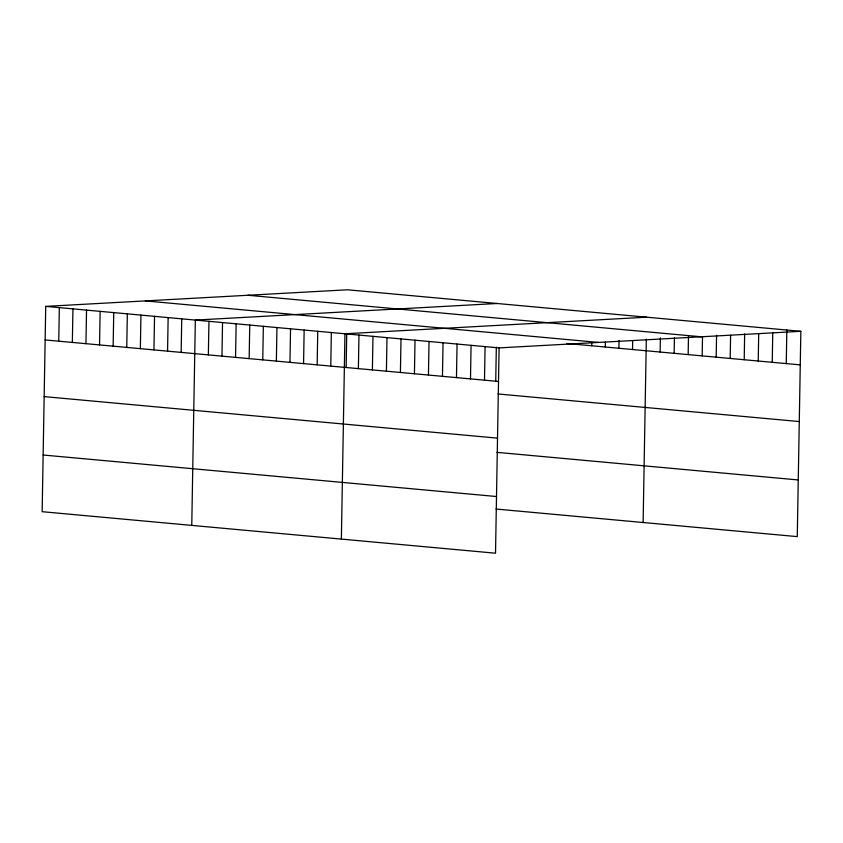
<?xml version="1.0" encoding="UTF-8"?>
<svg xmlns="http://www.w3.org/2000/svg" width="843" height="843" viewBox="0 0 843 843"><rect width="100%" height="100%" fill="white"/><g stroke="black" fill="none" stroke-linecap="round" stroke-linejoin="round"><path stroke-width="1.26" d="M45.733 306.378L42.15 511.69L495.515 553.208L499.098 347.896L45.733 306.378L347.485 289.792L800.85 331.31L797.267 536.622L495.99 509.035M58.747 341.183L59.337 307.621M72.35 342.427L72.941 308.865M85.954 343.67L86.534 310.108M99.548 344.913L100.138 311.352M113.152 346.167L113.742 312.605M126.756 347.411L127.335 313.849M140.349 348.654L140.939 315.092M153.953 349.898L154.543 316.336M167.557 351.141L168.147 317.579M181.161 352.395L181.74 318.833M191.761 525.389L195.344 320.077L497.096 303.491M208.358 354.882L208.948 321.32M221.962 356.125L222.541 322.563M235.555 357.379L236.145 323.807M249.159 358.623L249.749 325.061M262.763 359.866L263.343 326.304M276.367 361.11L276.947 327.548M289.96 362.353L290.55 328.791M303.564 363.607L304.154 330.045M317.168 364.85L317.748 331.288M330.762 366.094L331.352 332.532M341.373 539.088L344.956 333.775L646.707 317.2M346.136 367.443L346.726 333.428M358.38 368.623L358.97 335.061M372.395 369.908L372.975 336.346M386.41 371.194L386.99 337.632M400.414 372.469L401.005 338.907M414.429 373.755L415.019 340.193M428.444 375.04L429.034 341.478M442.459 376.326L443.049 342.764M456.474 377.601L457.054 344.039M470.489 378.886L471.068 345.324M484.493 380.172L485.083 346.61M495.737 381.141L496.337 347.137M591.712 345.778L591.765 343.196M605.316 347.021L605.411 341.858M618.92 348.264L619.057 340.519M632.524 349.508L632.682 340.477M643.125 522.512L646.328 339.139M660.132 352.037L660.385 337.843M674.147 353.322L674.421 337.832M688.162 354.608L688.478 336.536M702.177 355.894L702.514 336.526M716.181 357.179L716.571 335.229M730.196 358.454L730.607 335.219M744.211 359.74L744.664 333.923M758.226 361.025L758.7 333.912M772.241 362.311L772.757 332.616M786.256 363.586L786.835 330.024M499.098 347.896L800.85 331.31M247.905 295.261L701.271 336.789M145.312 300.898L598.678 342.427M566.991 343.512L800.26 364.871M45.153 339.94L498.508 381.457M497.992 393.966L799.28 421.553M44.163 396.61L497.518 438.139M496.98 452.354L798.258 479.952M43.141 455.009L496.506 496.527"/></g></svg>
